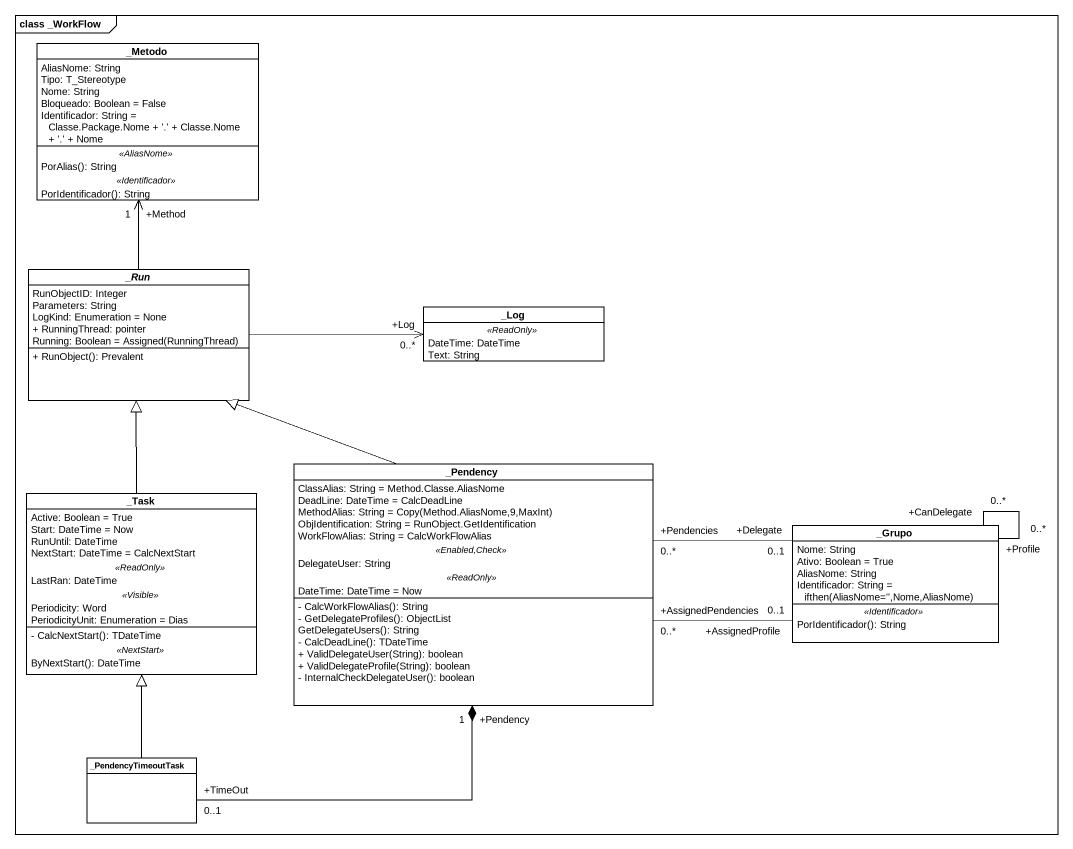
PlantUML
@startuml
mainframe class _WorkFlow
hide circle
hide empty members
skinparam classAttributeIconSize 0
class "_Metodo" as Metodo {
  AliasNome: String
  Tipo: T_Stereotype
  Nome: String
  Bloqueado: Boolean = False
  Identificador: String = Classe.Package.Nome + '.' + Classe.Nome + '.' + Nome
  .. <<AliasNome>> ..
  PorAlias(): String
  .. <<Identificador>> ..
  PorIdentificador(): String
}
abstract class "_Run" as Run {
  RunObjectID: Integer
  Parameters: String
  LogKind: Enumeration = None
  + RunningThread: pointer
  {field} Running: Boolean = Assigned(RunningThread)
  + RunObject(): Prevalent
}
class "_Log" as Log {
  .. <<ReadOnly>> ..
  DateTime: DateTime
  Text: String
}
class "_Task" as Task {
  Active: Boolean = True
  Start: DateTime = Now
  RunUntil: DateTime
  NextStart: DateTime = CalcNextStart
  .. <<ReadOnly>> ..
  LastRan: DateTime
  .. <<Visible>> ..
  Periodicity: Word
  PeriodicityUnit: Enumeration = Dias
  --
  - CalcNextStart(): TDateTime
  .. <<NextStart>> ..
  ByNextStart(): DateTime
}
class "_Pendency" as Pendency {
  ClassAlias: String = Method.Classe.AliasNome
  DeadLine: DateTime = CalcDeadLine
  {field} MethodAlias: String = Copy(Method.AliasNome,9,MaxInt)
  ObjIdentification: String = RunObject.GetIdentification
  WorkFlowAlias: String = CalcWorkFlowAlias
  .. <<Enabled,Check>> ..
  DelegateUser: String
  .. <<ReadOnly>> ..
  DateTime: DateTime = Now
  --
  - CalcWorkFlowAlias(): String
  - GetDelegateProfiles(): ObjectList
  GetDelegateUsers(): String
  - CalcDeadLine(): TDateTime
  + ValidDelegateUser(String): boolean
  + ValidDelegateProfile(String): boolean
  - InternalCheckDelegateUser(): boolean
}
class "_Grupo" as Grupo {
  Nome: String
  Ativo: Boolean = True
  AliasNome: String
  {field} Identificador: String = ifthen(AliasNome='',Nome,AliasNome)
  .. <<Identificador>> ..
  PorIdentificador(): String
}
class "_PendencyTimeoutTask" as PendencyTimeoutTask
Run -up-> "+Method\n1" Metodo
Run -right-> "+Log\n0..*" Log
Task -up-|> Run
Pendency -up-|> Run
Pendency "+Pendencies\n0..*" -right- "+Delegate\n0..1" Grupo
Pendency "+AssignedPendencies\n0..*" -right- "+AssignedProfile\n0..1" Grupo
Grupo "+Profile\n0..*" -- "+CanDelegate\n0..*" Grupo
PendencyTimeoutTask -up-|> Task
PendencyTimeoutTask "+TimeOut\n0..1" -up-* "+Pendency\n1" Pendency
@enduml
